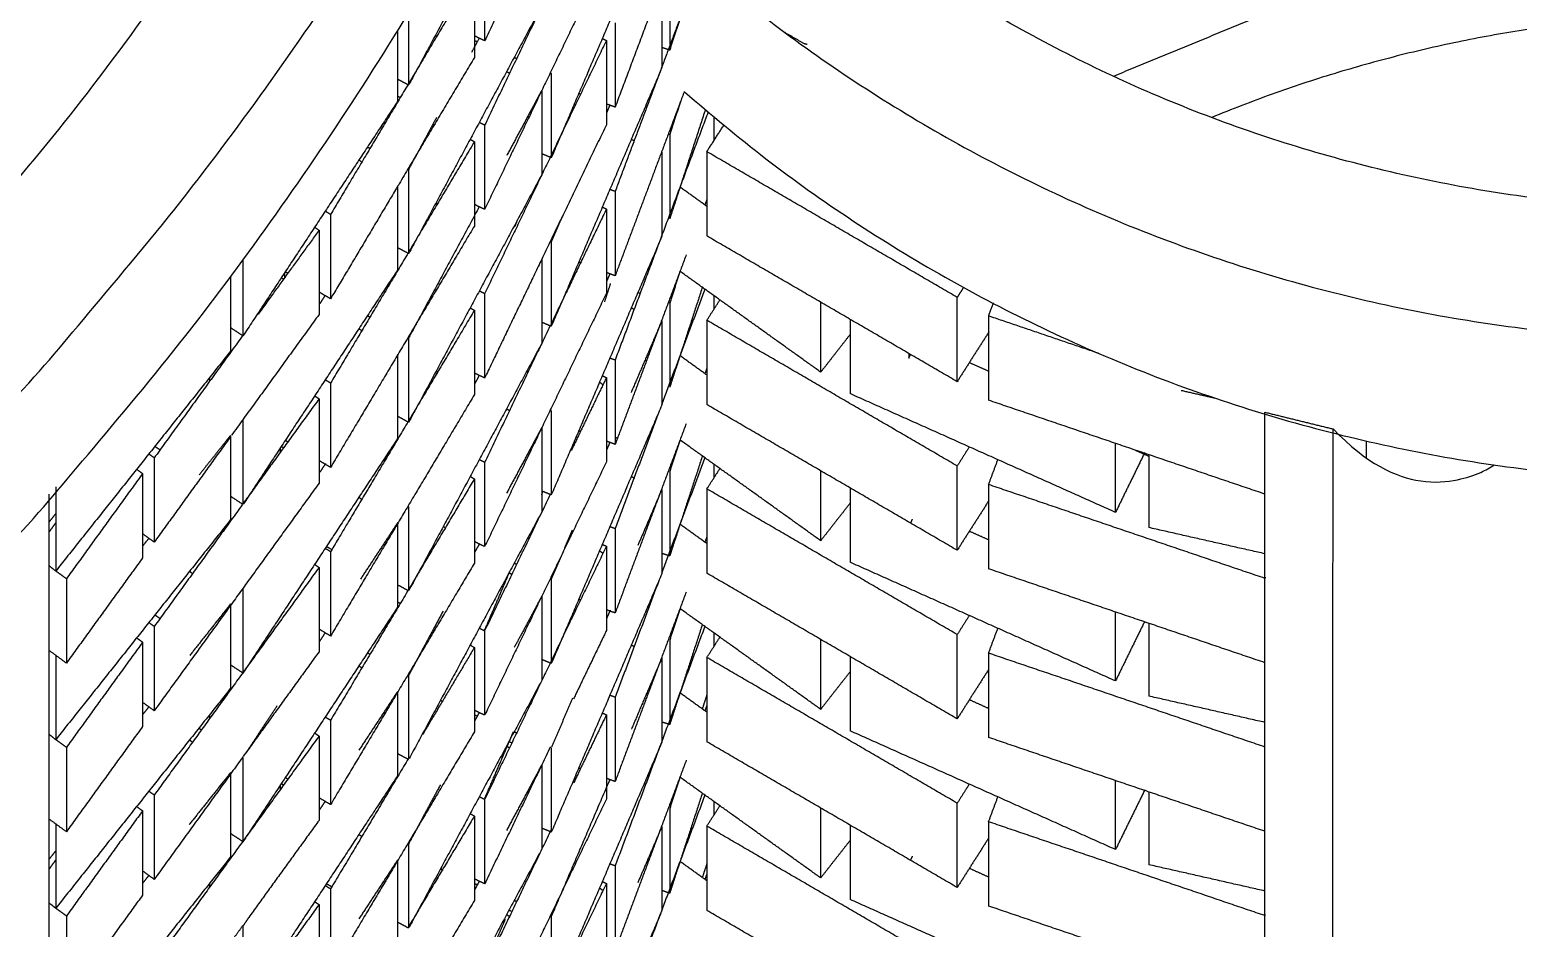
# Model space of a CAD drawing. Header units: centimetres. Extents: x 0 to 19.8, y 0 to 41.5.
# Drawn here: x 16.625 to 17.683, y 13.636 to 14.276 of the extents above; entities that cross this region are included whole.
import ezdxf

# ---------------------------------------------------------------- set-up
doc = ezdxf.new("R2010")
doc.units = ezdxf.units.CM
doc.layers.add('Make2D$Visible$Curves', color=7, linetype='Continuous', true_color=0x000000)

msp = doc.modelspace()

# ---------------------------------------------------------------- linework, layer by layer
at = {"layer": 'Make2D$Visible$Curves', "color": 18, "lineweight": -3, "true_color": 0x000000}
for points, weights, knots in [([(12.4439, 15.6341), (12.4439, 14.6937), (13.0828, 14.0037), (14.7132, 12.2431), (16.4739, 13.8735), (17.243, 14.5858), (17.243, 15.6341)], [0.853867800566, 0.860338983745, 1, 0.707106781187, 1, 0.846767797442, 0.853867800566], [5.741243, 5.741243, 5.741243, 7.538558, 7.538558, 11.307837, 11.307837, 13.279801, 13.279801, 13.279801]), ([(17.143, 15.6341), (17.143, 14.6295), (16.4059, 13.9469), (14.7187, 12.3844), (13.1562, 14.0716), (12.5439, 14.7329), (12.5439, 15.6341)], [0.853867800566, 0.846767797442, 1, 0.707106781187, 1, 0.860338983745, 0.853867800566], [-13.279801, -13.279801, -13.279801, -11.307837, -11.307837, -7.538558, -7.538558, -5.741243, -5.741243, -5.741243]), ([(12.473, 15.1611), (12.5866, 14.4396), (13.0828, 13.9037), (14.7132, 12.1431), (16.4739, 13.7735), (17.243, 14.4858), (17.243, 15.5341)], [0.861673993534, 0.888038673933, 1, 0.707106781187, 1, 0.846767797442, 0.853867800566], [6.097714, 6.097714, 6.097714, 7.538558, 7.538558, 11.307837, 11.307837, 13.279801, 13.279801, 13.279801]), ([(17.0999, 14.3231), (17.6214, 13.8759), (18.2553, 14.1408), (18.9403, 14.427), (18.9403, 15.1694)], [0.973011863459, 0.839756556667, 1, 0.829045525154, 0.992137350088], [-3.101047, -3.101047, -3.101047, -1.874818, -1.874818, -0.566626, -0.566626, -0.566626]), ([(18.8473, 15.1694), (18.8473, 14.4647), (18.1886, 14.2143), (17.5878, 13.9859), (17.1218, 14.4286)], [0.996320993359, 0.821693940709, 1, 0.834780475099, 0.972589075988], [4.970734, 4.970734, 4.970734, 6.316022, 6.316022, 7.562575, 7.562575, 7.562575]), ([(17.0902, 14.2315), (17.6132, 13.7725), (18.2553, 14.0408), (18.9403, 14.327), (18.9403, 15.0694)], [0.975929709242, 0.838022816373, 1, 0.829045525154, 0.992137350088], [-3.114314, -3.114314, -3.114314, -1.874818, -1.874818, -0.566626, -0.566626, -0.566626])]:
    msp.add_rational_spline(points, weights, degree=2, knots=knots, dxfattribs=at)
for points, degree in [([(16.9887, 14.4126), (16.9414, 14.3245), (16.894, 14.2364)], 2), ([(17.111, 14.4079), (17.076, 14.3143), (17.0409, 14.2207)], 2), ([(17.0741, 14.3686), (17.0348, 14.2766), (16.9955, 14.1847)], 2), ([(16.9947, 14.365), (16.9714, 14.3165), (16.9481, 14.2679)], 2), ([(17.0347, 14.3282), (16.9914, 14.2381), (16.9481, 14.1479)], 2), ([(16.9481, 14.3279), (16.9481, 14.2979), (16.9481, 14.2679)], 2), ([(16.9408, 14.3161), (16.8897, 14.2302), (16.8385, 14.1443)], 2), ([(16.9408, 14.3161), (16.9408, 14.2861), (16.9408, 14.2561)], 2), ([(17.0797, 14.3213), (17.0797, 14.2913), (17.0797, 14.2613)], 2), ([(16.9946, 14.3049), (16.9714, 14.2564), (16.9481, 14.2079)], 2), ([(17.0955, 14.3064), (17.0682, 14.2335), (17.0409, 14.1607)], 2), ([(17.0741, 14.3086), (17.0741, 14.2786), (17.0741, 14.2486)], 2), ([(17.0944, 14.3063), (17.0871, 14.2838), (17.0797, 14.2613)], 2), ([(16.9887, 14.2926), (16.9414, 14.2045), (16.894, 14.1164)], 2), ([(16.894, 14.288), (16.894, 14.2626), (16.894, 14.2372)], 2), ([(17.507, 14.2886), (17.4511, 14.2656), (17.3953, 14.2426)], 2), ([(16.8862, 14.2751), (16.8862, 14.25), (16.8862, 14.2249)], 2), ([(16.9145, 14.2724), (16.9146, 14.2724), (16.9147, 14.2723)], 2), ([(16.9481, 14.2679), (16.9445, 14.2697), (16.9408, 14.2714)], 2), ([(17.0409, 14.2807), (17.0409, 14.2507), (17.0409, 14.2207)], 2), ([(17.1615, 14.274), (17.1687, 14.2698), (17.1758, 14.2657)], 2), ([(16.9444, 14.2701), (16.9416, 14.2649), (16.9388, 14.2597)], 2), ([(16.943, 14.2671), (16.9421, 14.2675), (16.9413, 14.2678)], 2), ([(17.0347, 14.2682), (16.9914, 14.1781), (16.9481, 14.0879)], 2), ([(17.0318, 14.2696), (17.0332, 14.2689), (17.0347, 14.2682)], 2), ([(17.0347, 14.2682), (17.0347, 14.2382), (17.0347, 14.2082)], 2), ([(17.0797, 14.2613), (17.0769, 14.2622), (17.0741, 14.2631)], 2), ([(17.1776, 14.2653), (17.1767, 14.2655), (17.1758, 14.2657)], 2), ([(16.9408, 14.2561), (16.9136, 14.2105), (16.8865, 14.1648)], 2), ([(16.9708, 14.2552), (16.9699, 14.2556), (16.969, 14.256)], 2), ([(16.8935, 14.2367), (16.8899, 14.2386), (16.8862, 14.2406)], 2), ([(16.9639, 14.2459), (16.9649, 14.2454), (16.9658, 14.2449)], 2), ([(16.9955, 14.2447), (16.9953, 14.2448), (16.9951, 14.2448)], 2), ([(17.0741, 14.2486), (17.0348, 14.1566), (16.9955, 14.0647)], 2), ([(16.9955, 14.2447), (16.9955, 14.2147), (16.9955, 14.1847)], 2), ([(16.8862, 14.2286), (16.8872, 14.2281), (16.8881, 14.2275)], 2), ([(16.894, 14.2364), (16.8938, 14.2365), (16.8937, 14.2366)], 2), ([(16.9887, 14.2326), (16.9762, 14.2094), (16.9638, 14.1862)], 2), ([(16.9887, 14.2326), (16.9887, 14.2026), (16.9887, 14.1726)], 2), ([(17.0162, 14.2299), (17.0156, 14.2301), (17.015, 14.2304)], 2), ([(17.0901, 14.2319), (17.0655, 14.1663), (17.0409, 14.1007)], 2), ([(16.8862, 14.2249), (16.8312, 14.1414), (16.7762, 14.0579)], 2), ([(17.0371, 14.2221), (17.0359, 14.2192), (17.0347, 14.2164)], 2), ([(17.0409, 14.2207), (17.0379, 14.2218), (17.0349, 14.2229)], 2), ([(17.0876, 14.2253), (17.0837, 14.2133), (17.0797, 14.2013)], 2), ([(17.105, 14.2188), (17.0924, 14.18), (17.0797, 14.1413)], 2), ([(16.9139, 14.2134), (16.904, 14.1949), (16.894, 14.1764)], 2), ([(16.9481, 14.2079), (16.9462, 14.2089), (16.9442, 14.2098)], 2), ([(16.9481, 14.2079), (16.9481, 14.1779), (16.9481, 14.1479)], 2), ([(17.0347, 14.2082), (17.0117, 14.1604), (16.9888, 14.1126)], 2), ([(17.107, 14.2171), (17.0739, 14.1289), (17.0409, 14.0407)], 2), ([(17.1061, 14.189), (17.1123, 14.1986), (17.1184, 14.2082)], 2), ([(17.111, 14.2137), (17.111, 14.2052), (17.111, 14.1967)], 2), ([(16.9378, 14.1979), (16.9393, 14.197), (16.9408, 14.1961)], 2), ([(17.0524, 14.1978), (17.0534, 14.1974), (17.0545, 14.197)], 2), ([(17.0797, 14.2013), (17.0795, 14.2013), (17.0792, 14.2014)], 2), ([(17.0797, 14.2013), (17.0797, 14.1713), (17.0797, 14.1413)], 2), ([(16.9408, 14.1961), (16.8897, 14.1102), (16.8385, 14.0243)], 2), ([(16.8665, 14.1912), (16.8656, 14.1917), (16.8647, 14.1922)], 2), ([(16.9408, 14.1961), (16.9408, 14.1661), (16.9408, 14.1361)], 2), ([(16.9955, 14.1847), (16.9922, 14.1861), (16.989, 14.1874)], 2), ([(17.074, 14.1886), (17.074, 14.1886), (17.0741, 14.1886)], 2), ([(17.0741, 14.1886), (17.0741, 14.1586), (17.0741, 14.1286)], 2), ([(17.2842, 14.0853), (17.1952, 14.1372), (17.1061, 14.189)], 2), ([(17.1061, 14.189), (17.1061, 14.159), (17.1061, 14.129)], 2), ([(16.8587, 14.1831), (16.8597, 14.1824), (16.8608, 14.1817)], 2), ([(16.894, 14.1764), (16.894, 14.1464), (16.894, 14.1164)], 2), ([(16.9887, 14.1726), (16.9414, 14.0845), (16.894, 13.9964)], 2), ([(16.8862, 14.1644), (16.8624, 14.1243), (16.8385, 14.0843)], 2), ([(16.8862, 14.1649), (16.8862, 14.1349), (16.8862, 14.1049)], 2), ([(17.0409, 14.1607), (17.039, 14.1614), (17.0371, 14.1621)], 2), ([(17.0409, 14.1607), (17.0409, 14.1307), (17.0409, 14.1007)], 2), ([(17.1061, 14.1501), (17.0966, 14.157), (17.087, 14.1638)], 2), ([(17.1061, 14.1549), (17.1054, 14.153), (17.1047, 14.1511)], 2), ([(16.8385, 14.1443), (16.8367, 14.1454), (16.8348, 14.1465)], 2), ([(16.8385, 14.1443), (16.8385, 14.1143), (16.8385, 14.0843)], 2), ([(16.9443, 14.1499), (16.9191, 14.1031), (16.894, 14.0564)], 2), ([(16.9137, 14.1523), (16.9141, 14.152), (16.9145, 14.1518)], 2), ([(16.9481, 14.1479), (16.9445, 14.1497), (16.9408, 14.1514)], 2), ([(17.0347, 14.1482), (17.0148, 14.1068), (16.9949, 14.0654)], 2), ([(17.0319, 14.1496), (17.0333, 14.1489), (17.0347, 14.1482)], 2), ([(17.0347, 14.1482), (17.0347, 14.1182), (17.0347, 14.0882)], 2), ([(16.8272, 14.1353), (16.8287, 14.1342), (16.8303, 14.1331)], 2), ([(16.9408, 14.1361), (16.8897, 14.0502), (16.8385, 13.9643)], 2), ([(16.9697, 14.1357), (16.9706, 14.1381), (16.9715, 14.1405)], 2), ([(17.003, 14.1423), (16.9992, 14.1335), (16.9955, 14.1247)], 2), ([(16.8303, 14.1331), (16.8086, 14.1032), (16.787, 14.0733)], 2), ([(16.8303, 14.1331), (16.8303, 14.1031), (16.8303, 14.0731)], 2), ([(16.9955, 14.1247), (16.9952, 14.1248), (16.995, 14.1249)], 2), ([(17.0741, 14.1286), (17.0348, 14.0366), (16.9955, 13.9447)], 2), ([(16.9955, 14.1247), (16.9955, 14.0947), (16.9955, 14.0647)], 2), ([(17.2842, 14.0253), (17.1952, 14.0772), (17.1061, 14.129)], 2), ([(16.8935, 14.1167), (16.89, 14.1186), (16.8864, 14.1205)], 2), ([(16.9887, 14.1125), (16.9684, 14.0702), (16.9481, 14.0279)], 2), ([(16.9887, 14.1126), (16.9887, 14.0826), (16.9887, 14.0526)], 2), ([(17.0915, 14.1157), (17.0662, 14.0482), (17.0409, 13.9807)], 2), ([(16.7762, 14.112), (16.7762, 14.0852), (16.7762, 14.0585)], 2), ([(16.8862, 14.1049), (16.8313, 14.0215), (16.7764, 13.9381)], 2), ([(16.8059, 14.0996), (16.8059, 14.1013), (16.8059, 14.103)], 2), ([(16.8082, 14.1023), (16.8072, 14.1029), (16.8063, 14.1034)], 2), ([(17.0163, 14.1099), (17.0157, 14.1101), (17.0151, 14.1103)], 2), ([(17.0409, 14.1007), (17.0378, 14.1018), (17.0347, 14.103)], 2), ([(17.0372, 14.1022), (17.0359, 14.0993), (17.0347, 14.0964)], 2), ([(17.0872, 14.1041), (17.0835, 14.0927), (17.0797, 14.0813)], 2), ([(17.1871, 14.0321), (17.1371, 14.0679), (17.0871, 14.1038)], 2), ([(16.7674, 14.1003), (16.7674, 14.0737), (16.7674, 14.0471)], 2), ([(16.8035, 14.0993), (16.8044, 14.0988), (16.8052, 14.0982)], 2), ([(17.0335, 14.0822), (17.0356, 14.0887), (17.0377, 14.0952)], 2), ([(17.1047, 14.0911), (17.0893, 14.0499), (17.0738, 14.0087)], 2), ([(17.103, 14.0928), (17.0914, 14.057), (17.0797, 14.0213)], 2), ([(17.2888, 14.0925), (17.2865, 14.0889), (17.2842, 14.0853)], 2), ([(16.7871, 14.0734), (16.7903, 14.0788), (16.7935, 14.0841)], 2), ([(16.8385, 14.0843), (16.8345, 14.0866), (16.8305, 14.089)], 2), ([(16.8346, 14.0866), (16.8327, 14.0837), (16.8308, 14.0808)], 2), ([(16.8394, 14.0857), (16.839, 14.086), (16.8385, 14.0862)], 2), ([(16.9481, 14.0879), (16.9462, 14.0889), (16.9442, 14.0898)], 2), ([(17.0347, 14.0882), (16.9914, 13.9981), (16.9481, 13.9079)], 2), ([(16.9481, 14.0879), (16.9481, 14.0579), (16.9481, 14.0279)], 2), ([(17.0588, 14.0881), (17.058, 14.0883), (17.0573, 14.0886)], 2), ([(17.0797, 14.0813), (17.0793, 14.0814), (17.0789, 14.0815)], 2), ([(17.0797, 14.0813), (17.0797, 14.0513), (17.0797, 14.0213)], 2), ([(17.1061, 14.069), (17.1108, 14.0762), (17.1154, 14.0835)], 2), ([(17.111, 14.0868), (17.111, 14.0817), (17.111, 14.0767)], 2), ([(17.1871, 14.0321), (17.1871, 14.057), (17.1871, 14.0819)], 2), ([(17.2842, 14.0253), (17.2842, 14.0553), (17.2842, 14.0853)], 2), ([(17.3065, 14.0721), (17.3082, 14.0767), (17.31, 14.0814)], 2), ([(16.8303, 14.0731), (16.7992, 14.0302), (16.7681, 13.9872)], 2), ([(16.9408, 14.0761), (16.8897, 13.9902), (16.8385, 13.9043)], 2), ([(16.8665, 14.0712), (16.8656, 14.0717), (16.8647, 14.0722)], 2), ([(16.9378, 14.0779), (16.9393, 14.077), (16.9408, 14.0761)], 2), ([(16.9408, 14.0761), (16.9408, 14.0461), (16.9408, 14.0161)], 2), ([(17.0528, 14.0777), (17.0536, 14.0773), (17.0545, 14.077)], 2), ([(17.3846, 14.0455), (17.3456, 14.0588), (17.3065, 14.0721)], 2), ([(17.3065, 14.0721), (17.3065, 14.0421), (17.3065, 14.0121)], 2), ([(16.7762, 14.0579), (16.7718, 14.0608), (16.7674, 14.0637)], 2), ([(16.8587, 14.0631), (16.8599, 14.0622), (16.8612, 14.0614)], 2), ([(16.9945, 14.0647), (16.9713, 14.0163), (16.9481, 13.9679)], 2), ([(16.9955, 14.0647), (16.9921, 14.0661), (16.9887, 14.0676)], 2), ([(17.0741, 14.0686), (17.0632, 14.0431), (17.0523, 14.0177)], 2), ([(17.0741, 14.0686), (17.0741, 14.0386), (17.0741, 14.0086)], 2), ([(17.2842, 13.9653), (17.1952, 14.0172), (17.1061, 14.069)], 2), ([(17.1061, 14.069), (17.1061, 14.039), (17.1061, 14.009)], 2), ([(17.208, 14.0697), (17.208, 14.0433), (17.208, 14.0168)], 2), ([(17.3067, 14.0607), (17.2954, 14.043), (17.2842, 14.0253)], 2), ([(16.7762, 14.0584), (16.7446, 14.0147), (16.7131, 13.9711)], 2), ([(16.894, 14.0564), (16.894, 14.0267), (16.894, 13.9971)], 2), ([(16.9887, 14.0526), (16.9415, 13.9646), (16.8942, 13.8767)], 2), ([(17.2078, 14.0586), (17.1975, 14.0453), (17.1871, 14.0321)], 2), ([(16.7674, 14.0471), (16.7052, 13.9688), (16.643, 13.8905)], 2), ([(16.8862, 14.0449), (16.8862, 14.0149), (16.8862, 13.9849)], 2), ([(17.0409, 14.0407), (17.0391, 14.0413), (17.0373, 14.042)], 2), ([(17.0409, 14.0407), (17.0409, 14.0107), (17.0409, 13.9807)], 2), ([(17.1061, 14.0301), (17.0966, 14.0369), (17.0871, 14.0438)], 2), ([(17.2498, 14.0453), (17.2498, 14.0437), (17.2498, 14.0421)], 2), ([(17.2498, 14.0421), (17.2505, 14.0435), (17.2512, 14.0449)], 2), ([(17.3066, 14.0327), (17.2997, 14.0358), (17.2928, 14.0388)], 2), ([(16.7526, 14.0259), (16.7526, 14.0272), (16.7526, 14.0285)], 2), ([(16.9137, 14.0329), (16.9142, 14.0326), (16.9147, 14.0323)], 2), ([(16.9481, 14.0279), (16.9445, 14.0297), (16.9408, 14.0314)], 2), ([(16.9439, 14.0292), (16.9424, 14.0263), (16.9408, 14.0235)], 2), ([(17.0347, 14.0282), (17.0222, 14.0023), (17.0097, 13.9763)], 2), ([(17.0318, 14.0296), (17.0332, 14.0289), (17.0347, 14.0282)], 2), ([(17.0347, 14.0282), (17.0347, 13.9982), (17.0347, 13.9682)], 2), ([(17.1061, 14.0349), (17.1056, 14.0333), (17.105, 14.0317)], 2), ([(16.8385, 14.0243), (16.8366, 14.0254), (16.8346, 14.0266)], 2), ([(16.8385, 14.0243), (16.8385, 13.9943), (16.8385, 13.9643)], 2), ([(17.0324, 14.023), (17.0311, 14.0239), (17.0298, 14.0249)], 2), ([(17.4436, 14.0191), (17.4555, 14.0164), (17.4673, 14.0137)], 2), ([(16.8303, 14.0131), (16.8034, 13.976), (16.7765, 13.9388)], 2), ([(16.8272, 14.0153), (16.8287, 14.0142), (16.8303, 14.0131)], 2), ([(16.8303, 14.0131), (16.8303, 13.9831), (16.8303, 13.9531)], 2), ([(16.9408, 14.0161), (16.8897, 13.9302), (16.8385, 13.8443)], 2), ([(16.9006, 14.0089), (16.9006, 14.0088), (16.9006, 14.0087)], 2), ([(17.0741, 14.0086), (17.0348, 13.9166), (16.9955, 13.8247)], 2), ([(17.2842, 13.9053), (17.1952, 13.9572), (17.1061, 14.009)], 2), ([(17.3968, 13.9323), (17.3024, 13.9746), (17.208, 14.0168)], 2), ([(17.503, 13.9453), (17.4047, 13.9787), (17.3065, 14.0121)], 2), ([(16.7762, 13.9979), (16.7762, 13.9979), (16.7761, 13.998)], 2), ([(16.7762, 13.9979), (16.7762, 13.9681), (16.7762, 13.9384)], 2), ([(16.894, 13.9964), (16.8901, 13.9985), (16.8862, 14.0006)], 2), ([(16.9637, 14.006), (16.9648, 14.0054), (16.9658, 14.0049)], 2), ([(16.9955, 14.0047), (16.9955, 13.9747), (16.9955, 13.9447)], 2), ([(17.0715, 14.0025), (17.0562, 13.9616), (17.0409, 13.9207)], 2), ([(17.503, 13.8853), (17.503, 13.9444), (17.503, 14.0036)], 2), ([(17.503, 14.0036), (17.5272, 13.9976), (17.5515, 13.9917)], 2), ([(16.7674, 13.9863), (16.7403, 13.9487), (16.7131, 13.9111)], 2), ([(16.7674, 13.9871), (16.7562, 13.973), (16.745, 13.9589)], 2), ([(16.7674, 13.9871), (16.7674, 13.9571), (16.7674, 13.9271)], 2), ([(16.9887, 13.9926), (16.9762, 13.9693), (16.9637, 13.946)], 2), ([(16.9887, 13.9926), (16.9887, 13.9626), (16.9887, 13.9326)], 2), ([(17.0162, 13.9899), (17.0156, 13.9901), (17.015, 13.9904)], 2), ([(17.0914, 13.9954), (17.0661, 13.9281), (17.0409, 13.8607)], 2), ([(17.134, 13.9928), (17.1341, 13.9928), (17.1341, 13.9929)], 2), ([(17.5512, 12.2533), (17.5513, 12.8327), (17.5514, 13.4122), (17.5515, 13.9917)], 3), ([(16.7173, 13.9767), (16.7155, 13.9778), (16.7138, 13.979)], 2), ([(16.8862, 13.9849), (16.8312, 13.9014), (16.7762, 13.8179)], 2), ([(16.8027, 13.9782), (16.8027, 13.9766), (16.8027, 13.975)], 2), ([(16.8035, 13.9793), (16.8043, 13.9788), (16.8051, 13.9783)], 2), ([(16.808, 13.9824), (16.8072, 13.9829), (16.8063, 13.9835)], 2), ([(17.0372, 13.9824), (17.036, 13.9795), (17.0348, 13.9766)], 2), ([(17.0409, 13.9807), (17.0379, 13.9818), (17.0349, 13.9829)], 2), ([(17.0871, 13.9838), (17.0834, 13.9725), (17.0797, 13.9613)], 2), ([(17.1871, 13.9121), (17.1372, 13.9479), (17.0872, 13.9837)], 2), ([(17.2928, 13.9789), (17.2885, 13.9721), (17.2842, 13.9653)], 2), ([(17.3968, 13.9323), (17.3968, 13.9569), (17.3968, 13.9815)], 2), ([(17.4176, 13.9749), (17.4072, 13.9536), (17.3968, 13.9323)], 2), ([(17.4106, 13.9767), (17.4155, 13.9745), (17.4205, 13.9723)], 2), ([(17.5753, 13.9709), (17.5753, 13.977), (17.5753, 13.9831)], 2), ([(16.7131, 13.9711), (16.7111, 13.9725), (16.7092, 13.9738)], 2), ([(16.7131, 13.9711), (16.7131, 13.9411), (16.7131, 13.9111)], 2), ([(16.8385, 13.9643), (16.8344, 13.9667), (16.8303, 13.9692)], 2), ([(16.8349, 13.967), (16.833, 13.964), (16.831, 13.961)], 2), ([(16.9481, 13.9679), (16.9462, 13.9689), (16.9442, 13.9698)], 2), ([(16.9481, 13.9679), (16.9481, 13.9379), (16.9481, 13.9079)], 2), ([(17.0347, 13.9682), (16.9914, 13.8782), (16.9482, 13.7881)], 2), ([(17.1048, 13.9713), (17.0893, 13.93), (17.0738, 13.8887)], 2), ([(17.103, 13.9726), (17.0914, 13.937), (17.0797, 13.9013)], 2), ([(17.111, 13.9666), (17.111, 13.9616), (17.111, 13.9567)], 2), ([(17.2842, 13.9053), (17.2842, 13.9353), (17.2842, 13.9653)], 2), ([(17.3065, 13.9521), (17.3098, 13.9609), (17.3131, 13.9698)], 2), ([(17.4205, 13.9734), (17.4205, 13.9474), (17.4205, 13.9215)], 2), ([(16.7048, 13.9599), (16.6777, 13.9225), (16.6506, 13.885)], 2), ([(16.7006, 13.963), (16.7027, 13.9614), (16.7048, 13.9599)], 2), ([(16.7048, 13.9599), (16.7048, 13.9299), (16.7048, 13.8999)], 2), ([(16.8303, 13.9618), (16.8307, 13.9615), (16.8311, 13.9612)], 2), ([(16.9408, 13.9561), (16.9172, 13.9164), (16.8935, 13.8766)], 2), ([(16.9378, 13.9579), (16.9393, 13.957), (16.9408, 13.9561)], 2), ([(16.9408, 13.9561), (16.9408, 13.9261), (16.9408, 13.8961)], 2), ([(17.0524, 13.9578), (17.0536, 13.9573), (17.0548, 13.9568)], 2), ([(17.0797, 13.9613), (17.0797, 13.9313), (17.0797, 13.9013)], 2), ([(17.1061, 13.949), (17.1108, 13.9562), (17.1154, 13.9635)], 2), ([(17.1871, 13.9121), (17.1871, 13.937), (17.1871, 13.9619)], 2), ([(16.6383, 11.6652), (16.6383, 12.8052), (16.6383, 13.9452)], 2), ([(16.643, 13.9505), (16.643, 13.9205), (16.643, 13.8905)], 2), ([(16.8303, 13.9531), (16.7717, 13.8721), (16.7131, 13.7911)], 2), ([(16.7762, 13.9379), (16.7718, 13.9408), (16.7674, 13.9437)], 2), ([(16.859, 13.9428), (16.8599, 13.9422), (16.8608, 13.9417)], 2), ([(16.9947, 13.945), (16.9715, 13.8967), (16.9483, 13.8484)], 2), ([(16.9887, 13.9447), (16.9891, 13.946), (16.9895, 13.9472)], 2), ([(16.9955, 13.9447), (16.9921, 13.9461), (16.9888, 13.9475)], 2), ([(17.0741, 13.9486), (17.0656, 13.9286), (17.057, 13.9087)], 2), ([(17.0741, 13.9486), (17.0741, 13.9186), (17.0741, 13.8886)], 2), ([(17.2842, 13.8453), (17.1952, 13.8972), (17.1061, 13.949)], 2), ([(17.1061, 13.949), (17.1061, 13.919), (17.1061, 13.889)], 2), ([(17.208, 13.9497), (17.208, 13.9233), (17.208, 13.8968)], 2), ([(17.503, 13.8853), (17.4047, 13.9187), (17.3065, 13.9521)], 2), ([(17.3065, 13.9521), (17.3065, 13.9221), (17.3065, 13.8921)], 2), ([(16.7757, 13.9377), (16.7444, 13.8944), (16.7131, 13.8511)], 2), ([(16.7762, 13.9384), (16.7762, 13.9383), (16.7761, 13.9383)], 2), ([(16.7762, 13.9383), (16.7762, 13.9383), (16.7762, 13.9383)], 2), ([(16.894, 13.9364), (16.894, 13.9364), (16.8939, 13.9365)], 2), ([(16.894, 13.9364), (16.894, 13.9066), (16.894, 13.8768)], 2), ([(16.9887, 13.9326), (16.9415, 13.8448), (16.8944, 13.757)], 2), ([(17.208, 13.9388), (17.1975, 13.9254), (17.1871, 13.9121)], 2), ([(17.3068, 13.9408), (17.2955, 13.923), (17.2842, 13.9053)], 2), ([(16.6383, 13.9183), (16.6407, 13.9215), (16.643, 13.9248)], 2), ([(16.6384, 13.9255), (16.6409, 13.9286), (16.6433, 13.9317)], 2), ([(16.7674, 13.9271), (16.7052, 13.8488), (16.643, 13.7705)], 2), ([(16.8862, 13.9249), (16.873, 13.9048), (16.8598, 13.8848)], 2), ([(16.8859, 13.9251), (16.8861, 13.925), (16.8862, 13.9249)], 2), ([(16.8862, 13.9249), (16.8862, 13.8949), (16.8862, 13.8649)], 2), ([(16.9201, 13.9214), (16.9195, 13.9217), (16.9189, 13.922)], 2), ([(17.0409, 13.9207), (17.039, 13.9214), (17.0371, 13.9221)], 2), ([(17.1061, 13.9101), (17.0966, 13.917), (17.0871, 13.9238)], 2), ([(17.2511, 13.9247), (17.2518, 13.9261), (17.2524, 13.9275)], 2), ([(16.7092, 13.9138), (16.707, 13.9111), (16.7048, 13.9083)], 2), ([(16.7131, 13.9111), (16.709, 13.914), (16.7049, 13.917)], 2), ([(16.9481, 13.9079), (16.9445, 13.9097), (16.9409, 13.9114)], 2), ([(17.0104, 13.9196), (17.0029, 13.9021), (16.9955, 13.8847)], 2), ([(17.0409, 13.9207), (17.0409, 13.8907), (17.0409, 13.8607)], 2), ([(17.1061, 13.9149), (17.1055, 13.9131), (17.1048, 13.9114)], 2), ([(17.3065, 13.9127), (17.2997, 13.9158), (17.2929, 13.9188)], 2), ([(17.5032, 13.9028), (17.4618, 13.9121), (17.4205, 13.9215)], 2), ([(16.8385, 13.9043), (16.8367, 13.9054), (16.8348, 13.9065)], 2), ([(16.8395, 13.9057), (16.8375, 13.9068), (16.8355, 13.9079)], 2), ([(16.8385, 13.9043), (16.8385, 13.8743), (16.8385, 13.8443)], 2), ([(16.9443, 13.9098), (16.9425, 13.9066), (16.9408, 13.9035)], 2), ([(17.0347, 13.9082), (16.9914, 13.8182), (16.9482, 13.7281)], 2), ([(17.0322, 13.9031), (17.031, 13.904), (17.0298, 13.9048)], 2), ([(17.0318, 13.9096), (17.0332, 13.9089), (17.0347, 13.9082)], 2), ([(17.0347, 13.9082), (17.0347, 13.8782), (17.0347, 13.8482)], 2), ([(17.0797, 13.9013), (17.077, 13.9021), (17.0744, 13.903)], 2), ([(16.643, 13.8905), (16.6406, 13.8924), (16.6383, 13.8943)], 2), ([(16.6506, 13.885), (16.6468, 13.8878), (16.643, 13.8905)], 2), ([(16.7048, 13.8999), (16.6777, 13.8625), (16.6506, 13.825)], 2), ([(16.8303, 13.8931), (16.7717, 13.8121), (16.7131, 13.7311)], 2), ([(16.7382, 13.8904), (16.7393, 13.8895), (16.7403, 13.8887)], 2), ([(16.8272, 13.8953), (16.8287, 13.8942), (16.8303, 13.8931)], 2), ([(16.8303, 13.8931), (16.8303, 13.8631), (16.8303, 13.8331)], 2), ([(16.9408, 13.8961), (16.8897, 13.8102), (16.8385, 13.7243)], 2), ([(16.9481, 13.8484), (16.9571, 13.8693), (16.966, 13.8903)], 2), ([(16.9708, 13.8952), (16.9701, 13.8955), (16.9693, 13.8958)], 2), ([(17.3968, 13.8123), (17.3024, 13.8546), (17.208, 13.8968)], 2), ([(17.503, 13.8253), (17.4047, 13.8587), (17.3065, 13.8921)], 2), ([(16.6506, 13.885), (16.6506, 13.855), (16.6506, 13.825)], 2), ([(16.894, 13.8764), (16.8901, 13.8785), (16.8862, 13.8806)], 2), ([(16.9676, 13.8881), (16.9664, 13.8886), (16.9653, 13.889)], 2), ([(17.0741, 13.8886), (17.0348, 13.7966), (16.9955, 13.7047)], 2), ([(16.9955, 13.8847), (16.9955, 13.8547), (16.9955, 13.8247)], 2), ([(17.0719, 13.8834), (17.0564, 13.842), (17.0409, 13.8007)], 2), ([(17.2842, 13.7853), (17.1952, 13.8372), (17.1061, 13.889)], 2), ([(17.5032, 13.8861), (17.5031, 13.8857), (17.503, 13.8853)], 2), ([(17.503, 13.8253), (17.503, 13.8553), (17.503, 13.8853)], 2), ([(16.7762, 13.8779), (16.7762, 13.8479), (16.7762, 13.8179)], 2), ([(16.8932, 13.8761), (16.8659, 13.8302), (16.8385, 13.7843)], 2), ([(16.9887, 13.8726), (16.979, 13.8544), (16.9692, 13.8363)], 2), ([(16.9887, 13.8726), (16.9887, 13.8426), (16.9887, 13.8126)], 2), ([(17.0163, 13.8699), (17.0156, 13.8701), (17.015, 13.8704)], 2), ([(17.0914, 13.8756), (17.0661, 13.8081), (17.0409, 13.7407)], 2), ([(16.6763, 13.8605), (16.6765, 13.8604), (16.6767, 13.8602)], 2), ([(16.7172, 13.8567), (16.7153, 13.858), (16.7135, 13.8592)], 2), ([(16.7674, 13.8671), (16.7529, 13.8488), (16.7384, 13.8305)], 2), ([(16.7674, 13.8671), (16.7674, 13.8371), (16.7674, 13.8071)], 2), ([(16.8862, 13.8649), (16.8312, 13.7814), (16.7762, 13.6979)], 2), ([(16.8862, 13.8686), (16.8873, 13.868), (16.8883, 13.8674)], 2), ([(16.9185, 13.8619), (16.9063, 13.8392), (16.894, 13.8164)], 2), ([(17.0374, 13.8627), (17.036, 13.8595), (17.0347, 13.8564)], 2), ([(17.0409, 13.8607), (17.038, 13.8617), (17.0352, 13.8628)], 2), ([(17.0871, 13.8638), (17.0834, 13.8525), (17.0797, 13.8413)], 2), ([(17.1871, 13.7921), (17.137, 13.828), (17.087, 13.8638)], 2), ([(17.2928, 13.8589), (17.2885, 13.8521), (17.2842, 13.8453)], 2), ([(17.3968, 13.8123), (17.3968, 13.8369), (17.3968, 13.8614)], 2), ([(16.7131, 13.8511), (16.7111, 13.8525), (16.7092, 13.8538)], 2), ([(16.7131, 13.8511), (16.7131, 13.8211), (16.7131, 13.7911)], 2), ([(16.8385, 13.8443), (16.8344, 13.8467), (16.8303, 13.8492)], 2), ([(16.9481, 13.8479), (16.9462, 13.8489), (16.9442, 13.8498)], 2), ([(16.9481, 13.8479), (16.9481, 13.818), (16.9481, 13.7881)], 2), ([(17.0347, 13.8482), (17.023, 13.8239), (17.0113, 13.7995)], 2), ([(17.1047, 13.8511), (17.0728, 13.7659), (17.0409, 13.6807)], 2), ([(17.1029, 13.8524), (17.0913, 13.8168), (17.0797, 13.7813)], 2), ([(17.3065, 13.8321), (17.3098, 13.841), (17.3132, 13.85)], 2), ([(17.4175, 13.8546), (17.4071, 13.8335), (17.3968, 13.8123)], 2), ([(17.4205, 13.8534), (17.4205, 13.8274), (17.4205, 13.8015)], 2), ([(16.7048, 13.8399), (16.6777, 13.8025), (16.6506, 13.765)], 2), ([(16.7006, 13.843), (16.7027, 13.8415), (16.7048, 13.8399)], 2), ([(16.7048, 13.8399), (16.7048, 13.8099), (16.7048, 13.7799)], 2), ([(16.8348, 13.8468), (16.8326, 13.8434), (16.8304, 13.8401)], 2), ([(16.9378, 13.8379), (16.9393, 13.837), (16.9408, 13.8361)], 2), ([(17.0527, 13.8377), (17.0536, 13.8374), (17.0545, 13.837)], 2), ([(17.0797, 13.8413), (17.0797, 13.8113), (17.0797, 13.7813)], 2), ([(17.1061, 13.829), (17.1108, 13.8362), (17.1154, 13.8435)], 2), ([(17.111, 13.8467), (17.111, 13.8417), (17.111, 13.8367)], 2), ([(17.1871, 13.7921), (17.1871, 13.817), (17.1871, 13.8419)], 2), ([(17.2842, 13.7853), (17.2842, 13.8153), (17.2842, 13.8453)], 2), ([(16.6506, 13.825), (16.6445, 13.8295), (16.6383, 13.834)], 2), ([(16.643, 13.8305), (16.643, 13.8005), (16.643, 13.7705)], 2), ([(16.8303, 13.8331), (16.8033, 13.7958), (16.7763, 13.7585)], 2), ([(16.8665, 13.8312), (16.8656, 13.8317), (16.8647, 13.8322)], 2), ([(16.9408, 13.8361), (16.9223, 13.805), (16.9038, 13.7739)], 2), ([(16.9408, 13.8361), (16.9408, 13.8061), (16.9408, 13.7761)], 2), ([(16.9947, 13.825), (16.9917, 13.8263), (16.9887, 13.8276)], 2), ([(17.0741, 13.8286), (17.0633, 13.8034), (17.0525, 13.7781)], 2), ([(17.0741, 13.8286), (17.0741, 13.7986), (17.0741, 13.7686)], 2), ([(17.2842, 13.7253), (17.1952, 13.7772), (17.1061, 13.829)], 2), ([(17.1061, 13.829), (17.1061, 13.799), (17.1061, 13.769)], 2), ([(17.208, 13.8297), (17.208, 13.8033), (17.208, 13.7768)], 2), ([(17.503, 13.7653), (17.4047, 13.7987), (17.3065, 13.8321)], 2), ([(17.3065, 13.8321), (17.3065, 13.8021), (17.3065, 13.7721)], 2), ([(16.7762, 13.8179), (16.7718, 13.8208), (16.7674, 13.8237)], 2), ([(16.8588, 13.823), (16.8598, 13.8223), (16.8608, 13.8217)], 2), ([(16.894, 13.8164), (16.894, 13.7868), (16.894, 13.7573)], 2), ([(17.208, 13.8188), (17.1975, 13.8055), (17.1871, 13.7921)], 2), ([(17.3065, 13.8204), (17.2953, 13.8028), (17.2842, 13.7853)], 2), ([(17.503, 12.6853), (17.503, 13.2553), (17.503, 13.8253)], 2), ([(16.7674, 13.8071), (16.7052, 13.7288), (16.643, 13.6505)], 2), ([(16.9877, 13.8108), (16.941, 13.7238), (16.8943, 13.6369)], 2), ([(16.7131, 13.7911), (16.7089, 13.7941), (16.7048, 13.7971)], 2), ([(16.8004, 13.7946), (16.7891, 13.7775), (16.7779, 13.7604)], 2), ([(16.8862, 13.8049), (16.8725, 13.784), (16.8587, 13.7631)], 2), ([(16.8862, 13.8049), (16.8862, 13.7749), (16.8862, 13.7449)], 2), ([(16.9182, 13.7977), (16.9174, 13.798), (16.9166, 13.7984)], 2), ([(17.0106, 13.8), (17.0031, 13.7826), (16.9957, 13.7652)], 2), ([(17.0409, 13.8007), (17.039, 13.8014), (17.0371, 13.8021)], 2), ([(17.0409, 13.8007), (17.0409, 13.7707), (17.0409, 13.7407)], 2), ([(17.1061, 13.7901), (17.0966, 13.7969), (17.0871, 13.8038)], 2), ([(17.1061, 13.8023), (17.1045, 13.7974), (17.1029, 13.7925)], 2), ([(17.1061, 13.7949), (17.1054, 13.793), (17.1047, 13.7911)], 2), ([(17.3065, 13.7927), (17.2997, 13.7958), (17.2928, 13.7989)], 2), ([(17.503, 13.7828), (17.4617, 13.7922), (17.4205, 13.8015)], 2), ([(16.7093, 13.7939), (16.7072, 13.7913), (16.7051, 13.7887)], 2), ([(16.7526, 13.7857), (16.7526, 13.7871), (16.7526, 13.7885)], 2), ([(16.8385, 13.7843), (16.8366, 13.7854), (16.8346, 13.7866)], 2), ([(16.8385, 13.7843), (16.8385, 13.7543), (16.8385, 13.7243)], 2), ([(16.9141, 13.7927), (16.9144, 13.7925), (16.9147, 13.7923)], 2), ([(16.9481, 13.7879), (16.9445, 13.7897), (16.9408, 13.7914)], 2), ([(16.9442, 13.7898), (16.9425, 13.7866), (16.9408, 13.7835)], 2), ([(16.9428, 13.7872), (16.9418, 13.7876), (16.9408, 13.788)], 2), ([(17.0347, 13.7882), (17.023, 13.764), (17.0114, 13.7398)], 2), ([(17.0318, 13.7896), (17.0332, 13.7889), (17.0347, 13.7882)], 2), ([(17.0347, 13.7882), (17.0347, 13.7582), (17.0347, 13.7282)], 2), ([(16.643, 13.7705), (16.6407, 13.7724), (16.6383, 13.7743)], 2), ([(16.7048, 13.7799), (16.6777, 13.7425), (16.6506, 13.705)], 2), ([(16.7468, 13.7772), (16.7458, 13.7779), (16.7448, 13.7786)], 2), ([(16.8272, 13.7753), (16.8287, 13.7742), (16.8303, 13.7731)], 2), ([(16.9408, 13.7761), (16.8897, 13.6902), (16.8385, 13.6043)], 2), ([(16.948, 13.7282), (16.9584, 13.7523), (16.9687, 13.7764)], 2), ([(16.9708, 13.7752), (16.9699, 13.7756), (16.9691, 13.776)], 2), ([(17.0797, 13.7813), (17.0771, 13.7821), (17.0745, 13.7829)], 2), ([(17.3968, 13.6923), (17.3024, 13.7346), (17.208, 13.7768)], 2), ([(16.6506, 13.765), (16.6468, 13.7678), (16.643, 13.7705)], 2), ([(16.6506, 13.765), (16.6506, 13.735), (16.6506, 13.705)], 2), ([(16.8303, 13.7731), (16.7717, 13.6921), (16.7131, 13.6111)], 2), ([(16.7382, 13.7704), (16.7393, 13.7695), (16.7403, 13.7687)], 2), ([(16.8303, 13.7731), (16.8303, 13.7431), (16.8303, 13.7131)], 2), ([(16.9948, 13.7652), (16.9715, 13.7166), (16.9481, 13.6679)], 2), ([(16.9638, 13.7659), (16.9647, 13.7654), (16.9657, 13.7649)], 2), ([(16.9674, 13.7682), (16.9664, 13.7686), (16.9653, 13.769)], 2), ([(16.9955, 13.7647), (16.9951, 13.7648), (16.9948, 13.765)], 2), ([(17.0741, 13.7686), (17.0348, 13.6766), (16.9955, 13.5847)], 2), ([(16.9955, 13.7647), (16.9955, 13.7347), (16.9955, 13.7047)], 2), ([(17.2842, 13.6653), (17.1952, 13.7172), (17.1061, 13.769)], 2), ([(17.503, 13.7053), (17.4047, 13.7387), (17.3065, 13.7721)], 2), ([(16.776, 13.758), (16.7445, 13.7145), (16.7131, 13.6711)], 2), ([(16.7762, 13.7579), (16.776, 13.758), (16.7758, 13.7581)], 2), ([(16.7762, 13.7579), (16.7762, 13.7279), (16.7762, 13.6979)], 2), ([(16.8939, 13.7572), (16.8662, 13.7107), (16.8385, 13.6643)], 2), ([(16.894, 13.7564), (16.8902, 13.7584), (16.8864, 13.7605)], 2), ([(16.9887, 13.7526), (16.9762, 13.7292), (16.9636, 13.7058)], 2), ([(16.9887, 13.7526), (16.9887, 13.7226), (16.9887, 13.6926)], 2), ([(17.0915, 13.7559), (17.0662, 13.6883), (17.0409, 13.6207)], 2), ([(17.0913, 13.7553), (17.0915, 13.7553), (17.0916, 13.7552)], 2), ([(16.7674, 13.7471), (16.7527, 13.7286), (16.738, 13.7101)], 2), ([(16.7674, 13.7463), (16.7674, 13.7167), (16.7674, 13.6871)], 2), ([(16.8862, 13.7449), (16.8314, 13.6617), (16.7766, 13.5784)], 2), ([(16.808, 13.7424), (16.8072, 13.7429), (16.8063, 13.7435)], 2), ([(17.0372, 13.7424), (17.0163, 13.6935), (16.9955, 13.6447)], 2), ([(17.0162, 13.7499), (17.0156, 13.7501), (17.015, 13.7504)], 2), ([(17.0409, 13.7407), (17.0379, 13.7418), (17.0349, 13.7429)], 2), ([(17.0871, 13.744), (17.0834, 13.7326), (17.0797, 13.7213)], 2), ([(17.1871, 13.6721), (17.137, 13.708), (17.087, 13.7438)], 2), ([(16.7131, 13.7311), (16.7112, 13.7324), (16.7092, 13.7338)], 2), ([(16.7131, 13.7311), (16.7131, 13.7011), (16.7131, 13.6711)], 2), ([(16.8027, 13.7381), (16.8027, 13.7365), (16.8027, 13.735)], 2), ([(16.8035, 13.7393), (16.8043, 13.7388), (16.8051, 13.7383)], 2), ([(16.9166, 13.7384), (16.9053, 13.7174), (16.894, 13.6964)], 2), ([(17.1048, 13.7312), (17.0728, 13.6459), (17.0409, 13.5607)], 2), ([(17.1029, 13.7324), (17.0913, 13.6968), (17.0797, 13.6613)], 2), ([(17.2928, 13.7389), (17.2885, 13.7321), (17.2842, 13.7253)], 2), ([(17.3968, 13.6923), (17.3968, 13.7169), (17.3968, 13.7414)], 2), ([(17.4177, 13.7349), (17.4072, 13.7136), (17.3968, 13.6923)], 2), ([(17.4205, 13.7334), (17.4205, 13.7074), (17.4205, 13.6815)], 2), ([(16.7009, 13.7228), (16.7028, 13.7213), (16.7048, 13.7199)], 2), ([(16.8385, 13.7243), (16.8344, 13.7267), (16.8303, 13.7292)], 2), ([(16.8349, 13.727), (16.8326, 13.7235), (16.8303, 13.7201)], 2), ([(16.8304, 13.7217), (16.8308, 13.7214), (16.8311, 13.7212)], 2), ([(16.9481, 13.7279), (16.9462, 13.7289), (16.9442, 13.7298)], 2), ([(17.0347, 13.7282), (16.9914, 13.6381), (16.9481, 13.5479)], 2), ([(16.9481, 13.7279), (16.9481, 13.6979), (16.9481, 13.6679)], 2), ([(17.0797, 13.7213), (17.0797, 13.6913), (17.0797, 13.6613)], 2), ([(17.1061, 13.709), (17.1109, 13.7164), (17.1156, 13.7238)], 2), ([(17.111, 13.7266), (17.111, 13.7216), (17.111, 13.7167)], 2), ([(17.1871, 13.6721), (17.1871, 13.697), (17.1871, 13.7219)], 2), ([(17.2842, 13.6653), (17.2842, 13.6953), (17.2842, 13.7253)], 2), ([(17.3065, 13.7121), (17.3098, 13.7209), (17.3131, 13.7298)], 2), ([(16.6506, 13.705), (16.6445, 13.7095), (16.6383, 13.714)], 2), ([(16.643, 13.7105), (16.643, 13.6805), (16.643, 13.6505)], 2), ([(16.7048, 13.7199), (16.6777, 13.6825), (16.6506, 13.645)], 2), ([(16.7048, 13.7199), (16.7048, 13.6899), (16.7048, 13.6599)], 2), ([(16.8303, 13.7131), (16.8053, 13.6786), (16.7803, 13.644)], 2), ([(16.9408, 13.7161), (16.9172, 13.6765), (16.8937, 13.6369)], 2), ([(16.9379, 13.7179), (16.9394, 13.717), (16.9408, 13.7161)], 2), ([(16.9408, 13.7161), (16.9408, 13.6861), (16.9408, 13.6561)], 2), ([(17.503, 13.6453), (17.4047, 13.6787), (17.3065, 13.7121)], 2), ([(17.3065, 13.7121), (17.3065, 13.6821), (17.3065, 13.6521)], 2), ([(16.7762, 13.6979), (16.7718, 13.7008), (16.7674, 13.7037)], 2), ([(16.859, 13.7029), (16.8599, 13.7022), (16.8609, 13.7016)], 2), ([(16.9955, 13.7066), (16.9718, 13.6573), (16.9481, 13.6079)], 2), ([(16.9955, 13.7047), (16.9922, 13.7061), (16.989, 13.7074)], 2), ([(17.0741, 13.7086), (17.0656, 13.6886), (17.057, 13.6687)], 2), ([(17.0739, 13.7087), (17.074, 13.7086), (17.0741, 13.7086)], 2), ([(17.0741, 13.7086), (17.0741, 13.6786), (17.0741, 13.6486)], 2), ([(17.2842, 13.6053), (17.1952, 13.6572), (17.1061, 13.709)], 2), ([(17.1061, 13.709), (17.1061, 13.679), (17.1061, 13.649)], 2), ([(17.208, 13.7097), (17.208, 13.6833), (17.208, 13.6568)], 2), ([(17.3065, 13.7004), (17.2953, 13.6828), (17.2842, 13.6653)], 2), ([(16.6385, 13.6856), (16.6408, 13.6885), (16.643, 13.6913)], 2), ([(16.894, 13.6964), (16.8939, 13.6965), (16.8937, 13.6966)], 2), ([(16.894, 13.6964), (16.894, 13.6667), (16.894, 13.637)], 2), ([(16.9887, 13.6926), (16.9415, 13.6046), (16.8942, 13.5167)], 2), ([(17.208, 13.6988), (17.1975, 13.6854), (17.1871, 13.6721)], 2), ([(16.6383, 13.6782), (16.6407, 13.6817), (16.6432, 13.6851)], 2), ([(16.7674, 13.6871), (16.7052, 13.6088), (16.643, 13.5305)], 2), ([(16.8862, 13.6849), (16.8725, 13.664), (16.8587, 13.6431)], 2), ([(16.8862, 13.6844), (16.8862, 13.6546), (16.8862, 13.6249)], 2), ([(16.9186, 13.6776), (16.9176, 13.678), (16.9166, 13.6784)], 2), ([(17.0409, 13.6807), (17.039, 13.6814), (17.0371, 13.6821)], 2), ([(17.0409, 13.6807), (17.0409, 13.6507), (17.0409, 13.6207)], 2), ([(17.1061, 13.6701), (17.0966, 13.677), (17.0871, 13.6838)], 2), ([(17.1062, 13.6824), (17.1046, 13.6776), (17.103, 13.6728)], 2), ([(17.251, 13.6846), (17.2517, 13.6861), (17.2524, 13.6875)], 2), ([(17.3065, 13.6727), (17.2997, 13.6758), (17.2928, 13.6789)], 2), ([(17.503, 13.6628), (17.4617, 13.6722), (17.4205, 13.6815)], 2), ([(16.7131, 13.6711), (16.7089, 13.6741), (16.7048, 13.6771)], 2), ([(16.7094, 13.6741), (16.7071, 13.6712), (16.7048, 13.6683)], 2), ([(16.7526, 13.6657), (16.7526, 13.6671), (16.7526, 13.6685)], 2), ([(16.8398, 13.6656), (16.8377, 13.6667), (16.8356, 13.6678)], 2), ([(16.9137, 13.6729), (16.9143, 13.6726), (16.9149, 13.6722)], 2), ([(16.9481, 13.6679), (16.9445, 13.6697), (16.9408, 13.6714)], 2), ([(16.9428, 13.6672), (16.9418, 13.6676), (16.9408, 13.668)], 2), ([(16.9443, 13.6699), (16.9426, 13.6667), (16.9409, 13.6635)], 2), ([(17.0347, 13.6682), (16.9914, 13.5781), (16.9481, 13.4879)], 2), ([(17.0318, 13.6696), (17.0332, 13.6689), (17.0347, 13.6682)], 2), ([(17.0347, 13.6682), (17.0347, 13.6382), (17.0347, 13.6082)], 2), ([(17.1061, 13.6749), (17.1055, 13.6731), (17.1048, 13.6714)], 2), ([(16.7048, 13.6599), (16.6777, 13.6225), (16.6506, 13.585)], 2), ([(16.8385, 13.6643), (16.8366, 13.6654), (16.8346, 13.6666)], 2), ([(16.8385, 13.6643), (16.8385, 13.6343), (16.8385, 13.6043)], 2), ([(17.0322, 13.6631), (17.031, 13.664), (17.0299, 13.6648)], 2), ([(17.0797, 13.6613), (17.0769, 13.6622), (17.0741, 13.6631)], 2), ([(16.643, 13.6505), (16.6409, 13.6522), (16.6387, 13.654)], 2), ([(16.6506, 13.645), (16.6468, 13.6478), (16.643, 13.6505)], 2), ([(16.8303, 13.6531), (16.8033, 13.6159), (16.7764, 13.5786)], 2), ([(16.8272, 13.6553), (16.8287, 13.6542), (16.8303, 13.6531)], 2), ([(16.8303, 13.6531), (16.8303, 13.6231), (16.8303, 13.5931)], 2), ([(16.9408, 13.6561), (16.9136, 13.6105), (16.8865, 13.5648)], 2), ([(16.9669, 13.6484), (16.9661, 13.6487), (16.9653, 13.649)], 2), ([(16.9708, 13.6552), (16.97, 13.6556), (16.9692, 13.6559)], 2), ([(17.0741, 13.6486), (17.0348, 13.5566), (16.9955, 13.4647)], 2), ([(17.2842, 13.5453), (17.1952, 13.5972), (17.1061, 13.649)], 2), ([(17.3968, 13.5723), (17.3024, 13.6146), (17.208, 13.6568)], 2), ([(17.503, 13.5853), (17.4047, 13.6187), (17.3065, 13.6521)], 2), ([(16.6506, 13.645), (16.6506, 13.615), (16.6506, 13.585)], 2), ([(16.776, 13.6381), (16.7718, 13.6323), (16.7677, 13.6266)], 2), ([(16.7803, 13.644), (16.7783, 13.641), (16.7762, 13.6379)], 2), ([(16.7762, 13.6379), (16.7762, 13.6083), (16.7762, 13.5787)], 2), ([(16.894, 13.6364), (16.8902, 13.6385), (16.8863, 13.6405)], 2), ([(16.948, 13.608), (16.9554, 13.6254), (16.9628, 13.6428)], 2), ([(16.9641, 13.6458), (16.965, 13.6453), (16.9659, 13.6448)], 2), ([(16.9955, 13.6447), (16.9952, 13.6448), (16.9949, 13.6449)], 2), ([(16.9955, 13.6447), (16.9955, 13.6147), (16.9955, 13.5847)], 2), ([(17.5032, 13.6459), (17.5031, 13.6456), (17.503, 13.6453)], 2)]:
    msp.add_open_spline(points, degree=degree, dxfattribs=at)
for points, weights in [([(18.2017, 14.2191), (17.8323, 14.3644), (17.4652, 14.2134)], [0.881404504335, 0.821682931427, 0.890023248743]), ([(17.0425, 13.985), (17.0417, 13.9853), (17.0409, 13.9856)], [0.883721882633, 0.88375503187, 0.883788217532]), ([(17.1118, 13.9578), (17.1114, 13.958), (17.111, 13.9581)], [0.880929853023, 0.880944334903, 0.880958824444])]:
    msp.add_rational_spline(points, weights, degree=2, dxfattribs=at)
msp.add_open_spline([(17.5515, 13.9917), (17.5753, 13.9669), (17.6078, 13.9518), (17.6395, 13.9546), (17.6557, 13.9599), (17.6633, 13.9642), (17.6662, 13.9662)], degree=3, knots=[0, 0, 0, 0, 0.0585793, 0.0911234, 0.1171586, 0.1363074, 0.1363074, 0.1363074, 0.1363074], dxfattribs=at)

doc.saveas('drawing.dxf')
